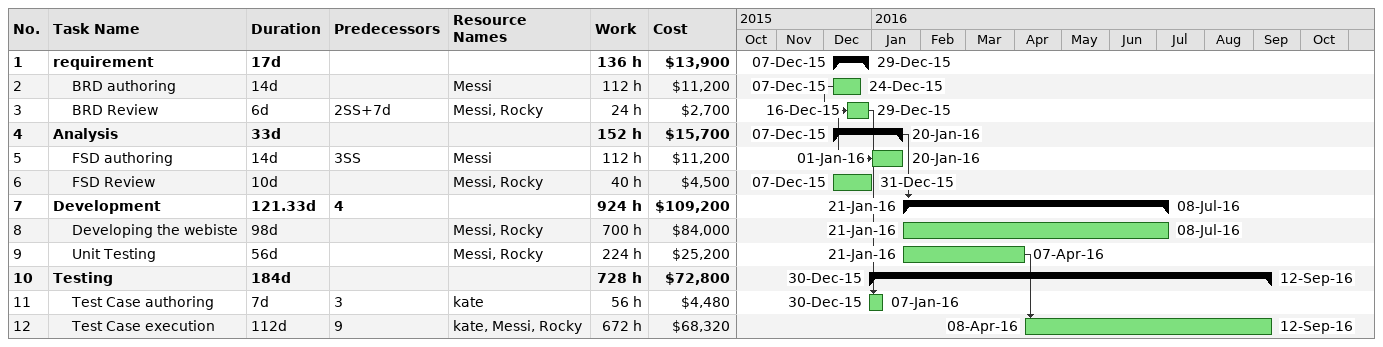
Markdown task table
| ID | Level | Task | Duration | Start | Finish | Predecessors | Resources | Work (h) | Cost ($) |
|---|---|---|---|---|---|---|---|---|---|
| 1 | 1 | **requirement** | 17d | 2015-12-07 | 2015-12-29 |  |  | 136 | 13900 |
| 2 | 2 | BRD authoring | 14d | 2015-12-07 | 2015-12-24 |  | Messi | 112 | 11200 |
| 3 | 2 | BRD Review | 6d | 2015-12-16 | 2015-12-29 | 2SS+7d | Messi, Rocky | 24 | 2700 |
| 4 | 1 | **Analysis** | 33d | 2015-12-07 | 2016-01-20 |  |  | 152 | 15700 |
| 5 | 2 | FSD authoring | 14d | 2016-01-01 | 2016-01-20 | 3SS | Messi | 112 | 11200 |
| 6 | 2 | FSD Review | 10d | 2015-12-07 | 2015-12-31 |  | Messi, Rocky | 40 | 4500 |
| 7 | 1 | **Development** | 121.33d | 2016-01-21 | 2016-07-08 | 4 |  | 924 | 109200 |
| 8 | 2 | Developing the webiste | 98d | 2016-01-21 | 2016-07-08 |  | Messi, Rocky | 700 | 84000 |
| 9 | 2 | Unit Testing | 56d | 2016-01-21 | 2016-04-07 |  | Messi, Rocky | 224 | 25200 |
| 10 | 1 | **Testing** | 184d | 2015-12-30 | 2016-09-12 |  |  | 728 | 72800 |
| 11 | 2 | Test Case authoring | 7d | 2015-12-30 | 2016-01-07 | 3 | kate | 56 | 4480 |
| 12 | 2 | Test Case execution | 112d | 2016-04-08 | 2016-09-12 | 9 | kate, Messi, Rocky | 672 | 68320 |
